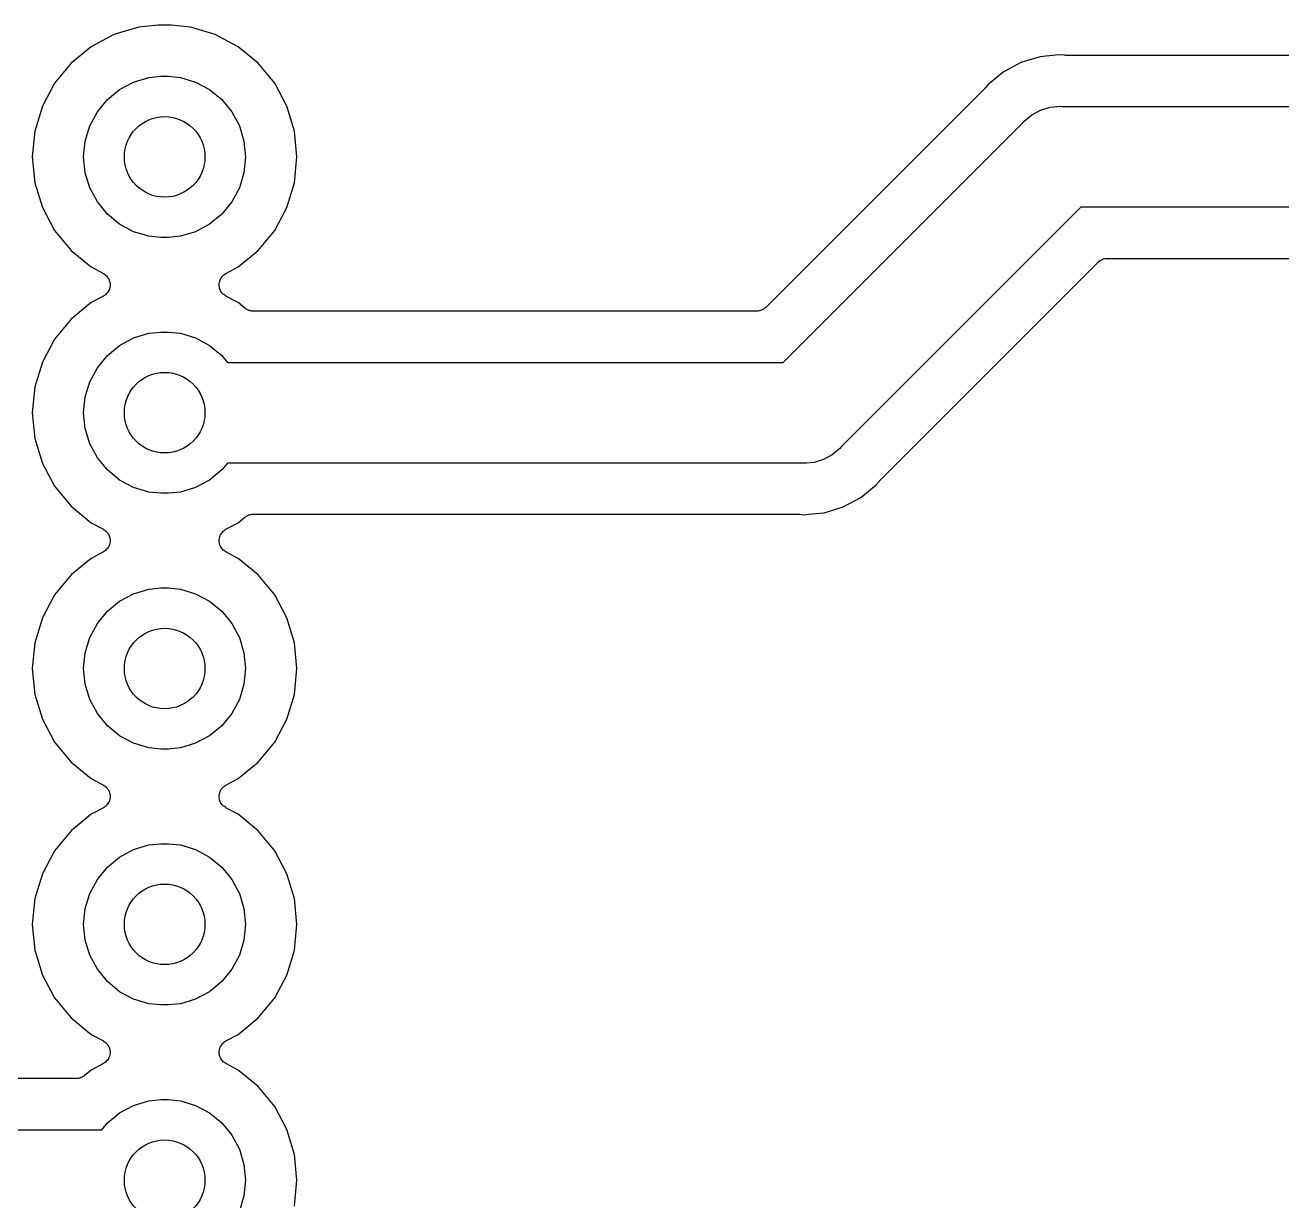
# Model space of a CAD drawing. Extents: x 102 to 177, y -151 to -48.
# Drawn here: x 152.28 to 164.76, y -90.38 to -78.7 of the extents above; entities that cross this region are included whole.
import ezdxf

# ---------------------------------------------------------------- set-up
doc = ezdxf.new("R2010")
doc.units = 0
doc.layers.add('BLACK', color=7, linetype='CONTINUOUS')

msp = doc.modelspace()

# ---------------------------------------------------------------- linework, layer by layer
at = {"layer": 'BLACK', "linetype": 'CONTINUOUS'}
for p, q in [((153.414, -78.7209), (153.167, -78.7957)), ((153.606, -78.702), (153.414, -78.7209)), ((153.734, -78.702), (153.606, -78.702)), ((153.926, -78.7209), (153.734, -78.702)), ((154.173, -78.7957), (153.926, -78.7209)), ((153.167, -78.7957), (152.94, -78.9172)), ((154.4, -78.9172), (154.173, -78.7957)), ((152.94, -78.9172), (152.741, -79.0806)), ((154.599, -79.0806), (154.4, -78.9172)), ((152.741, -79.0806), (152.577, -79.2798)), ((154.763, -79.2798), (154.599, -79.0806)), ((162.172, -79.0742), (161.997, -79.1678)), ((162.362, -79.0166), (162.172, -79.0742)), ((162.517, -79.0014), (162.362, -79.0166)), ((162.56, -78.9971), (162.517, -79.0014)), ((162.517, -79.0014), (162.517, -79.0014)), ((162.603, -79.0014), (162.56, -78.9971)), ((162.609, -79.0014), (162.603, -79.0014)), ((162.614, -79.002), (162.609, -79.0014)), ((162.616, -79.002), (162.614, -79.002)), ((168.031, -79.002), (162.616, -79.002)), ((153.362, -79.2673), (153.513, -79.2216)), ((153.513, -79.2216), (153.631, -79.21)), ((153.631, -79.21), (153.709, -79.21)), ((153.709, -79.21), (153.827, -79.2216)), ((153.827, -79.2216), (153.978, -79.2673)), ((161.997, -79.1678), (161.844, -79.2938)), ((152.577, -79.2798), (152.456, -79.507)), ((153.102, -79.4416), (153.223, -79.3416)), ((153.223, -79.3416), (153.362, -79.2673)), ((153.978, -79.2673), (154.117, -79.3416)), ((154.117, -79.3416), (154.238, -79.4416)), ((154.884, -79.507), (154.763, -79.2798)), ((161.808, -79.3367), (159.64, -81.5048)), ((161.811, -79.3325), (161.808, -79.3367)), ((161.815, -79.3288), (161.811, -79.3325)), ((161.816, -79.3274), (161.815, -79.3288)), ((161.844, -79.2938), (161.816, -79.3274)), ((153.002, -79.5634), (153.102, -79.4416)), ((154.238, -79.4416), (154.338, -79.5634)), ((152.456, -79.507), (152.381, -79.7536)), ((152.927, -79.7024), (153.002, -79.5634)), ((154.338, -79.5634), (154.413, -79.7024)), ((154.959, -79.7536), (154.884, -79.507)), ((162.205, -79.6547), (162.281, -79.5923)), ((162.281, -79.5923), (162.368, -79.5458)), ((162.368, -79.5458), (162.462, -79.5172)), ((162.462, -79.5172), (162.535, -79.51)), ((162.535, -79.51), (162.56, -79.5076)), ((162.535, -79.51), (162.535, -79.51)), ((162.56, -79.5076), (162.585, -79.51)), ((162.585, -79.51), (168.285, -79.51)), ((152.882, -79.8532), (152.927, -79.7024)), ((154.413, -79.7024), (154.458, -79.8532)), ((159.813, -82.05), (162.189, -79.6738)), ((162.189, -79.6738), (162.205, -79.6547)), ((152.381, -79.7536), (152.356, -80.01)), ((152.866, -80.01), (152.882, -79.8532)), ((154.458, -79.8532), (154.474, -80.01)), ((154.984, -80.01), (154.959, -79.7536)), ((152.356, -80.01), (152.381, -80.2664)), ((152.882, -80.1668), (152.866, -80.01)), ((154.474, -80.01), (154.458, -80.1668)), ((154.959, -80.2664), (154.984, -80.01)), ((152.927, -80.3176), (152.882, -80.1668)), ((154.458, -80.1668), (154.413, -80.3176)), ((152.381, -80.2664), (152.456, -80.513)), ((153.002, -80.4566), (152.927, -80.3176)), ((154.413, -80.3176), (154.338, -80.4566)), ((154.884, -80.513), (154.959, -80.2664)), ((153.102, -80.5784), (153.002, -80.4566)), ((154.338, -80.4566), (154.238, -80.5784)), ((152.456, -80.513), (152.577, -80.7402)), ((153.223, -80.6784), (153.102, -80.5784)), ((154.238, -80.5784), (154.117, -80.6784)), ((154.763, -80.7402), (154.884, -80.513)), ((162.767, -80.51), (160.391, -82.8862)), ((168.285, -80.51), (162.767, -80.51)), ((153.362, -80.7527), (153.223, -80.6784)), ((154.117, -80.6784), (153.978, -80.7527)), ((152.577, -80.7402), (152.741, -80.9394)), ((153.513, -80.7984), (153.362, -80.7527)), ((153.631, -80.81), (153.513, -80.7984)), ((153.709, -80.81), (153.631, -80.81)), ((153.827, -80.7984), (153.709, -80.81)), ((153.978, -80.7527), (153.827, -80.7984)), ((154.599, -80.9394), (154.763, -80.7402)), ((152.741, -80.9394), (152.94, -81.1028)), ((154.4, -81.1028), (154.599, -80.9394)), ((152.94, -81.1028), (153.062, -81.168)), ((154.278, -81.168), (154.4, -81.1028)), ((160.772, -83.2233), (162.94, -81.0552)), ((162.94, -81.0552), (162.941, -81.0549)), ((162.941, -81.0549), (162.942, -81.054)), ((162.941, -81.0549), (162.941, -81.0549)), ((162.941, -81.0549), (162.941, -81.0549)), ((162.942, -81.054), (162.951, -81.0466)), ((162.951, -81.0466), (162.96, -81.0392)), ((162.96, -81.0389), (162.961, -81.0385)), ((162.96, -81.0392), (162.96, -81.0389)), ((162.961, -81.0385), (162.971, -81.0331)), ((162.971, -81.0331), (162.982, -81.0276)), ((162.982, -81.0274), (162.983, -81.0271)), ((162.982, -81.0276), (162.982, -81.0274)), ((162.983, -81.0271), (162.994, -81.0238)), ((162.994, -81.0238), (163.005, -81.0204)), ((163.005, -81.0204), (163.006, -81.0204)), ((163.006, -81.0204), (163.007, -81.0202)), ((163.007, -81.0202), (163.018, -81.0191)), ((163.018, -81.0191), (163.03, -81.018)), ((163.03, -81.018), (168.031, -81.018)), ((153.062, -81.168), (153.063, -81.1686)), ((153.063, -81.1686), (153.063, -81.1686)), ((153.063, -81.1686), (153.063, -81.1686)), ((153.063, -81.1686), (153.063, -81.1688)), ((153.063, -81.1688), (153.073, -81.1757)), ((153.073, -81.1757), (153.083, -81.1825)), ((153.083, -81.1825), (153.083, -81.1827)), ((153.083, -81.1827), (153.084, -81.1829)), ((153.084, -81.1829), (153.092, -81.1916)), ((153.092, -81.1916), (153.101, -81.2002)), ((153.101, -81.2002), (153.101, -81.2004)), ((153.101, -81.2004), (153.101, -81.2006)), ((153.101, -81.2006), (153.108, -81.2107)), ((153.108, -81.2107), (153.114, -81.2209)), ((153.114, -81.2209), (153.114, -81.2212)), ((153.114, -81.2212), (153.115, -81.2214)), ((153.115, -81.2214), (153.119, -81.2325)), ((153.119, -81.2325), (153.124, -81.2439)), ((154.217, -81.2422), (154.222, -81.231)), ((154.222, -81.231), (154.226, -81.2198)), ((154.226, -81.2196), (154.227, -81.2194)), ((154.226, -81.2198), (154.226, -81.2196)), ((154.227, -81.2194), (154.233, -81.2093)), ((154.233, -81.2093), (154.24, -81.1993)), ((154.24, -81.1988), (154.249, -81.1902)), ((154.24, -81.1991), (154.24, -81.1988)), ((154.24, -81.1993), (154.24, -81.1991)), ((154.249, -81.1902), (154.258, -81.1818)), ((154.258, -81.1814), (154.268, -81.1746)), ((154.258, -81.1816), (154.258, -81.1814)), ((154.258, -81.1818), (154.258, -81.1816)), ((154.268, -81.1746), (154.278, -81.168)), ((153.107, -81.3508), (153.1, -81.3607)), ((153.113, -81.3406), (153.107, -81.3508)), ((153.114, -81.3404), (153.113, -81.3406)), ((153.118, -81.329), (153.114, -81.3402)), ((153.114, -81.3402), (153.114, -81.3404)), ((153.123, -81.3178), (153.118, -81.329)), ((153.126, -81.3053), (153.123, -81.3173)), ((153.123, -81.3173), (153.123, -81.3175)), ((153.123, -81.3175), (153.123, -81.3178)), ((153.124, -81.2439), (153.124, -81.2442)), ((153.124, -81.2442), (153.124, -81.2444)), ((153.124, -81.2444), (153.126, -81.2563)), ((153.126, -81.2563), (153.128, -81.2682)), ((153.128, -81.2936), (153.126, -81.3053)), ((153.128, -81.2682), (153.128, -81.2685)), ((153.128, -81.2685), (153.128, -81.2688)), ((153.128, -81.2688), (153.128, -81.281)), ((153.128, -81.281), (153.128, -81.293)), ((153.128, -81.293), (153.128, -81.2933)), ((153.128, -81.2933), (153.128, -81.2936)), ((154.212, -81.2664), (154.214, -81.2546)), ((154.212, -81.2667), (154.212, -81.2664)), ((154.212, -81.267), (154.212, -81.2667)), ((154.212, -81.2792), (154.212, -81.267)), ((154.212, -81.2912), (154.212, -81.2792)), ((154.212, -81.2915), (154.212, -81.2912)), ((154.212, -81.2918), (154.212, -81.2915)), ((154.214, -81.3037), (154.212, -81.2918)), ((154.214, -81.2546), (154.217, -81.2427)), ((154.216, -81.3156), (154.214, -81.3037)), ((154.216, -81.3159), (154.216, -81.3156)), ((154.216, -81.3161), (154.216, -81.3159)), ((154.221, -81.3274), (154.216, -81.3161)), ((154.217, -81.2425), (154.217, -81.2422)), ((154.217, -81.2427), (154.217, -81.2425)), ((154.225, -81.3386), (154.221, -81.3274)), ((154.226, -81.3388), (154.225, -81.3386)), ((154.226, -81.3391), (154.226, -81.3388)), ((154.232, -81.3492), (154.226, -81.3391)), ((154.239, -81.3594), (154.232, -81.3492)), ((154.239, -81.3596), (154.239, -81.3594)), ((154.239, -81.3598), (154.239, -81.3596)), ((154.248, -81.3684), (154.239, -81.3598)), ((152.94, -81.4572), (152.741, -81.6206)), ((153.062, -81.392), (152.94, -81.4572)), ((153.072, -81.3853), (153.062, -81.392)), ((153.082, -81.3786), (153.072, -81.3853)), ((153.091, -81.3698), (153.082, -81.3782)), ((153.082, -81.3782), (153.082, -81.3784)), ((153.082, -81.3784), (153.082, -81.3786)), ((153.1, -81.3612), (153.091, -81.3698)), ((153.1, -81.3607), (153.1, -81.3609)), ((153.1, -81.3609), (153.1, -81.3612)), ((154.256, -81.3771), (154.248, -81.3684)), ((154.257, -81.3773), (154.256, -81.3771)), ((154.257, -81.3775), (154.257, -81.3773)), ((154.267, -81.3843), (154.257, -81.3775)), ((154.277, -81.3912), (154.267, -81.3843)), ((154.277, -81.3914), (154.277, -81.3912)), ((154.278, -81.392), (154.277, -81.3914)), ((154.277, -81.3914), (154.277, -81.3914)), ((154.277, -81.3914), (154.277, -81.3914)), ((154.4, -81.4572), (154.278, -81.392)), ((154.468, -81.5132), (154.4, -81.4572)), ((154.473, -81.5162), (154.468, -81.5132)), ((154.477, -81.5198), (154.473, -81.5162)), ((154.483, -81.5231), (154.477, -81.5198)), ((154.489, -81.527), (154.483, -81.5231)), ((154.494, -81.5291), (154.489, -81.527)), ((154.499, -81.5317), (154.494, -81.5291)), ((154.506, -81.5338), (154.499, -81.5317)), ((154.512, -81.5365), (154.506, -81.5338)), ((154.517, -81.5376), (154.512, -81.5365)), ((154.523, -81.5392), (154.517, -81.5376)), ((154.529, -81.54), (154.523, -81.5392)), ((154.536, -81.5414), (154.529, -81.54)), ((154.542, -81.5414), (154.536, -81.5414)), ((154.547, -81.542), (154.542, -81.5414)), ((154.549, -81.542), (154.547, -81.542)), ((159.55, -81.542), (154.549, -81.542)), ((159.562, -81.5409), (159.55, -81.542)), ((159.573, -81.5398), (159.562, -81.5409)), ((159.574, -81.5396), (159.573, -81.5398)), ((159.575, -81.5396), (159.574, -81.5396)), ((159.586, -81.5362), (159.575, -81.5396)), ((159.597, -81.5329), (159.586, -81.5362)), ((159.598, -81.5326), (159.597, -81.5329)), ((159.609, -81.5269), (159.598, -81.5324)), ((159.598, -81.5324), (159.598, -81.5326)), ((159.619, -81.5215), (159.609, -81.5269)), ((159.62, -81.5211), (159.619, -81.5215)), ((159.629, -81.5134), (159.62, -81.5208)), ((159.62, -81.5208), (159.62, -81.5211)), ((159.638, -81.506), (159.629, -81.5134)), ((159.639, -81.5051), (159.638, -81.506)), ((159.64, -81.5048), (159.639, -81.5051)), ((159.639, -81.5051), (159.639, -81.5051)), ((159.639, -81.5051), (159.639, -81.5051)), ((152.741, -81.6206), (152.577, -81.8198)), ((152.577, -81.8198), (152.456, -82.047)), ((153.223, -81.8816), (153.362, -81.8073)), ((153.362, -81.8073), (153.513, -81.7616)), ((153.513, -81.7616), (153.631, -81.75)), ((153.631, -81.75), (153.709, -81.75)), ((153.709, -81.75), (153.827, -81.7616)), ((153.827, -81.7616), (153.978, -81.8073)), ((153.978, -81.8073), (154.117, -81.8816)), ((153.002, -82.1034), (153.102, -81.9816)), ((153.102, -81.9816), (153.223, -81.8816)), ((154.117, -81.8816), (154.238, -81.9816)), ((154.238, -81.9816), (154.295, -82.05)), ((152.456, -82.047), (152.381, -82.2936)), ((152.927, -82.2424), (153.002, -82.1034)), ((154.295, -82.05), (159.813, -82.05)), ((152.381, -82.2936), (152.356, -82.55)), ((152.882, -82.3932), (152.927, -82.2424)), ((152.866, -82.55), (152.882, -82.3932)), ((152.356, -82.55), (152.381, -82.8064)), ((152.882, -82.7068), (152.866, -82.55)), ((152.927, -82.8576), (152.882, -82.7068)), ((152.381, -82.8064), (152.456, -83.053)), ((153.002, -82.9966), (152.927, -82.8576)), ((160.299, -82.9677), (160.212, -83.0142)), ((160.375, -82.9053), (160.299, -82.9677)), ((160.391, -82.8862), (160.375, -82.9053)), ((152.456, -83.053), (152.577, -83.2802)), ((153.102, -83.1184), (153.002, -82.9966)), ((154.295, -83.05), (154.238, -83.1184)), ((159.995, -83.05), (154.295, -83.05)), ((160.02, -83.0524), (159.995, -83.05)), ((160.045, -83.05), (160.02, -83.0524)), ((160.118, -83.0428), (160.045, -83.05)), ((160.212, -83.0142), (160.118, -83.0428)), ((153.223, -83.2184), (153.102, -83.1184)), ((153.362, -83.2927), (153.223, -83.2184)), ((154.117, -83.2184), (153.978, -83.2927)), ((154.238, -83.1184), (154.117, -83.2184)), ((160.764, -83.2326), (160.765, -83.2312)), ((160.765, -83.2312), (160.769, -83.2275)), ((160.769, -83.2275), (160.772, -83.2233)), ((152.577, -83.2802), (152.741, -83.4794)), ((153.513, -83.3384), (153.362, -83.2927)), ((153.631, -83.35), (153.513, -83.3384)), ((153.709, -83.35), (153.631, -83.35)), ((153.827, -83.3384), (153.709, -83.35)), ((153.978, -83.2927), (153.827, -83.3384)), ((160.583, -83.3922), (160.736, -83.2662)), ((160.736, -83.2662), (160.764, -83.2326)), ((152.741, -83.4794), (152.94, -83.6428)), ((160.408, -83.4858), (160.583, -83.3922)), ((154.4, -83.6428), (154.468, -83.5868)), ((154.468, -83.5868), (154.47, -83.5857)), ((154.47, -83.5857), (154.474, -83.5827)), ((154.474, -83.5827), (154.479, -83.5792)), ((154.479, -83.5792), (154.485, -83.576)), ((154.485, -83.576), (154.491, -83.5722)), ((154.491, -83.5722), (154.496, -83.5702)), ((154.496, -83.5702), (154.501, -83.5676)), ((154.501, -83.5676), (154.507, -83.5656)), ((154.507, -83.5656), (154.514, -83.563)), ((154.514, -83.563), (154.519, -83.562)), ((154.519, -83.562), (154.524, -83.5604)), ((154.524, -83.5604), (154.531, -83.5597)), ((154.531, -83.5597), (154.538, -83.5585)), ((154.538, -83.5585), (154.544, -83.5585)), ((154.544, -83.5585), (154.549, -83.558)), ((154.549, -83.558), (159.964, -83.558)), ((159.964, -83.558), (159.966, -83.558)), ((159.966, -83.558), (159.971, -83.5586)), ((159.971, -83.5586), (159.977, -83.5586)), ((159.977, -83.5586), (160.02, -83.5629)), ((160.02, -83.5629), (160.063, -83.5586)), ((160.063, -83.5586), (160.218, -83.5434)), ((160.063, -83.5586), (160.063, -83.5586)), ((160.218, -83.5434), (160.408, -83.4858)), ((152.94, -83.6428), (153.062, -83.708)), ((153.062, -83.708), (153.063, -83.7086)), ((153.063, -83.7086), (153.063, -83.7086)), ((153.063, -83.7086), (153.063, -83.7086)), ((153.063, -83.7086), (153.063, -83.7088)), ((153.063, -83.7088), (153.073, -83.7157)), ((153.073, -83.7157), (153.083, -83.7225)), ((153.083, -83.7225), (153.083, -83.7227)), ((153.083, -83.7227), (153.084, -83.7229)), ((153.084, -83.7229), (153.092, -83.7316)), ((154.24, -83.7388), (154.249, -83.7302)), ((154.249, -83.7302), (154.258, -83.7218)), ((154.258, -83.7214), (154.268, -83.7146)), ((154.258, -83.7216), (154.258, -83.7214)), ((154.258, -83.7218), (154.258, -83.7216)), ((154.268, -83.7146), (154.278, -83.708)), ((154.278, -83.708), (154.4, -83.6428)), ((153.092, -83.7316), (153.101, -83.7402)), ((153.101, -83.7402), (153.101, -83.7404)), ((153.101, -83.7404), (153.101, -83.7406)), ((153.101, -83.7406), (153.108, -83.7507)), ((153.108, -83.7507), (153.114, -83.7609)), ((153.114, -83.7609), (153.114, -83.7612)), ((153.114, -83.7612), (153.115, -83.7614)), ((153.115, -83.7614), (153.119, -83.7725)), ((153.119, -83.7725), (153.124, -83.7839)), ((153.126, -83.8453), (153.123, -83.8573)), ((153.124, -83.7839), (153.124, -83.7842)), ((153.124, -83.7842), (153.124, -83.7844)), ((153.124, -83.7844), (153.126, -83.7963)), ((153.126, -83.7963), (153.128, -83.8082)), ((153.128, -83.8336), (153.126, -83.8453)), ((153.128, -83.8082), (153.128, -83.8085)), ((153.128, -83.8085), (153.128, -83.8088)), ((153.128, -83.8088), (153.128, -83.821)), ((153.128, -83.821), (153.128, -83.833)), ((153.128, -83.833), (153.128, -83.8333)), ((153.128, -83.8333), (153.128, -83.8336)), ((154.212, -83.8064), (154.214, -83.7946)), ((154.212, -83.8067), (154.212, -83.8064)), ((154.212, -83.807), (154.212, -83.8067)), ((154.212, -83.8192), (154.212, -83.807)), ((154.212, -83.8312), (154.212, -83.8192)), ((154.212, -83.8315), (154.212, -83.8312)), ((154.212, -83.8318), (154.212, -83.8315)), ((154.214, -83.8437), (154.212, -83.8318)), ((154.214, -83.7946), (154.217, -83.7827)), ((154.216, -83.8556), (154.214, -83.8437)), ((154.217, -83.7822), (154.222, -83.771)), ((154.217, -83.7825), (154.217, -83.7822)), ((154.217, -83.7827), (154.217, -83.7825)), ((154.222, -83.771), (154.226, -83.7598)), ((154.226, -83.7596), (154.227, -83.7594)), ((154.226, -83.7598), (154.226, -83.7596)), ((154.227, -83.7594), (154.233, -83.7493)), ((154.233, -83.7493), (154.24, -83.7393)), ((154.24, -83.7391), (154.24, -83.7388)), ((154.24, -83.7393), (154.24, -83.7391)), ((153.062, -83.932), (152.94, -83.9972)), ((153.072, -83.9253), (153.062, -83.932)), ((153.082, -83.9186), (153.072, -83.9253)), ((153.091, -83.9098), (153.082, -83.9182)), ((153.082, -83.9182), (153.082, -83.9184)), ((153.082, -83.9184), (153.082, -83.9186)), ((153.1, -83.9012), (153.091, -83.9098)), ((153.107, -83.8908), (153.1, -83.9007)), ((153.1, -83.9007), (153.1, -83.9009)), ((153.1, -83.9009), (153.1, -83.9012)), ((153.113, -83.8806), (153.107, -83.8908)), ((153.114, -83.8804), (153.113, -83.8806)), ((153.118, -83.869), (153.114, -83.8802)), ((153.114, -83.8802), (153.114, -83.8804)), ((153.123, -83.8578), (153.118, -83.869)), ((153.123, -83.8573), (153.123, -83.8575)), ((153.123, -83.8575), (153.123, -83.8578)), ((154.216, -83.8559), (154.216, -83.8556)), ((154.216, -83.8561), (154.216, -83.8559)), ((154.221, -83.8674), (154.216, -83.8561)), ((154.225, -83.8786), (154.221, -83.8674)), ((154.226, -83.8788), (154.225, -83.8786)), ((154.226, -83.8791), (154.226, -83.8788)), ((154.232, -83.8892), (154.226, -83.8791)), ((154.239, -83.8994), (154.232, -83.8892)), ((154.239, -83.8996), (154.239, -83.8994)), ((154.239, -83.8998), (154.239, -83.8996)), ((154.248, -83.9084), (154.239, -83.8998)), ((154.256, -83.9171), (154.248, -83.9084)), ((154.257, -83.9173), (154.256, -83.9171)), ((154.257, -83.9175), (154.257, -83.9173)), ((154.267, -83.9243), (154.257, -83.9175)), ((154.277, -83.9312), (154.267, -83.9243)), ((154.277, -83.9314), (154.277, -83.9312)), ((154.278, -83.932), (154.277, -83.9314)), ((154.277, -83.9314), (154.277, -83.9314)), ((154.277, -83.9314), (154.277, -83.9314)), ((154.4, -83.9972), (154.278, -83.932)), ((152.94, -83.9972), (152.741, -84.1606)), ((154.599, -84.1606), (154.4, -83.9972)), ((152.741, -84.1606), (152.577, -84.3598)), ((154.763, -84.3598), (154.599, -84.1606)), ((153.223, -84.4216), (153.362, -84.3473)), ((153.362, -84.3473), (153.513, -84.3016)), ((153.513, -84.3016), (153.631, -84.29)), ((153.631, -84.29), (153.709, -84.29)), ((153.709, -84.29), (153.827, -84.3016)), ((153.827, -84.3016), (153.978, -84.3473)), ((153.978, -84.3473), (154.117, -84.4216)), ((152.577, -84.3598), (152.456, -84.587)), ((153.102, -84.5216), (153.223, -84.4216)), ((154.117, -84.4216), (154.238, -84.5216)), ((154.884, -84.587), (154.763, -84.3598)), ((152.456, -84.587), (152.381, -84.8336)), ((153.002, -84.6434), (153.102, -84.5216)), ((154.238, -84.5216), (154.338, -84.6434)), ((154.959, -84.8336), (154.884, -84.587)), ((152.927, -84.7824), (153.002, -84.6434)), ((154.338, -84.6434), (154.413, -84.7824)), ((152.381, -84.8336), (152.356, -85.09)), ((152.882, -84.9332), (152.927, -84.7824)), ((154.413, -84.7824), (154.458, -84.9332)), ((154.984, -85.09), (154.959, -84.8336)), ((152.866, -85.09), (152.882, -84.9332)), ((154.458, -84.9332), (154.474, -85.09)), ((152.356, -85.09), (152.381, -85.3464)), ((152.882, -85.2468), (152.866, -85.09)), ((154.474, -85.09), (154.458, -85.2468)), ((154.959, -85.3464), (154.984, -85.09)), ((152.381, -85.3464), (152.456, -85.593)), ((152.927, -85.3976), (152.882, -85.2468)), ((154.458, -85.2468), (154.413, -85.3976)), ((154.884, -85.593), (154.959, -85.3464)), ((153.002, -85.5366), (152.927, -85.3976)), ((154.413, -85.3976), (154.338, -85.5366)), ((152.456, -85.593), (152.577, -85.8202)), ((153.102, -85.6584), (153.002, -85.5366)), ((154.338, -85.5366), (154.238, -85.6584)), ((154.763, -85.8202), (154.884, -85.593)), ((153.223, -85.7584), (153.102, -85.6584)), ((154.238, -85.6584), (154.117, -85.7584)), ((152.577, -85.8202), (152.741, -86.0194)), ((153.362, -85.8327), (153.223, -85.7584)), ((153.513, -85.8784), (153.362, -85.8327)), ((153.978, -85.8327), (153.827, -85.8784)), ((154.117, -85.7584), (153.978, -85.8327)), ((154.599, -86.0194), (154.763, -85.8202)), ((153.631, -85.89), (153.513, -85.8784)), ((153.709, -85.89), (153.631, -85.89)), ((153.827, -85.8784), (153.709, -85.89)), ((152.741, -86.0194), (152.94, -86.1828)), ((154.4, -86.1828), (154.599, -86.0194)), ((152.94, -86.1828), (153.062, -86.248)), ((154.278, -86.248), (154.4, -86.1828)), ((153.062, -86.248), (153.063, -86.2486)), ((153.063, -86.2486), (153.063, -86.2486)), ((153.063, -86.2486), (153.063, -86.2486)), ((153.063, -86.2486), (153.063, -86.2488)), ((153.063, -86.2488), (153.073, -86.2557)), ((153.073, -86.2557), (153.083, -86.2625)), ((153.083, -86.2625), (153.083, -86.2627)), ((153.083, -86.2627), (153.084, -86.2629)), ((153.084, -86.2629), (153.092, -86.2716)), ((153.092, -86.2716), (153.101, -86.2802)), ((153.101, -86.2802), (153.101, -86.2804)), ((153.101, -86.2804), (153.101, -86.2806)), ((153.101, -86.2806), (153.108, -86.2907)), ((153.108, -86.2907), (153.114, -86.3009)), ((153.114, -86.3009), (153.114, -86.3012)), ((153.114, -86.3012), (153.115, -86.3014)), ((153.115, -86.3014), (153.119, -86.3125)), ((153.119, -86.3125), (153.124, -86.3239)), ((153.124, -86.3239), (153.124, -86.3242)), ((153.124, -86.3242), (153.124, -86.3244)), ((153.124, -86.3244), (153.126, -86.3363)), ((153.126, -86.3363), (153.128, -86.3482)), ((153.128, -86.3482), (153.128, -86.3485)), ((153.128, -86.3485), (153.128, -86.3488)), ((153.128, -86.3488), (153.128, -86.361)), ((154.212, -86.3464), (154.214, -86.3346)), ((154.212, -86.3467), (154.212, -86.3464)), ((154.212, -86.347), (154.212, -86.3467)), ((154.212, -86.3592), (154.212, -86.347)), ((154.214, -86.3346), (154.217, -86.3227)), ((154.217, -86.3222), (154.222, -86.311)), ((154.217, -86.3225), (154.217, -86.3222)), ((154.217, -86.3227), (154.217, -86.3225)), ((154.222, -86.311), (154.226, -86.2998)), ((154.226, -86.2996), (154.227, -86.2994)), ((154.226, -86.2998), (154.226, -86.2996)), ((154.227, -86.2994), (154.233, -86.2893)), ((154.233, -86.2893), (154.24, -86.2793)), ((154.24, -86.2788), (154.249, -86.2702)), ((154.24, -86.2791), (154.24, -86.2788)), ((154.24, -86.2793), (154.24, -86.2791)), ((154.249, -86.2702), (154.258, -86.2618)), ((154.258, -86.2614), (154.268, -86.2546)), ((154.258, -86.2616), (154.258, -86.2614)), ((154.258, -86.2618), (154.258, -86.2616)), ((154.268, -86.2546), (154.278, -86.248)), ((153.062, -86.472), (152.94, -86.5372)), ((153.072, -86.4653), (153.062, -86.472)), ((153.082, -86.4586), (153.072, -86.4653)), ((153.091, -86.4498), (153.082, -86.4582)), ((153.082, -86.4582), (153.082, -86.4584)), ((153.082, -86.4584), (153.082, -86.4586)), ((153.1, -86.4412), (153.091, -86.4498)), ((153.107, -86.4308), (153.1, -86.4407)), ((153.1, -86.4407), (153.1, -86.4409)), ((153.1, -86.4409), (153.1, -86.4412)), ((153.113, -86.4206), (153.107, -86.4308)), ((153.114, -86.4204), (153.113, -86.4206)), ((153.118, -86.409), (153.114, -86.4202)), ((153.114, -86.4202), (153.114, -86.4204)), ((153.123, -86.3978), (153.118, -86.409)), ((153.126, -86.3853), (153.123, -86.3973)), ((153.123, -86.3973), (153.123, -86.3975)), ((153.123, -86.3975), (153.123, -86.3978)), ((153.128, -86.3736), (153.126, -86.3853)), ((153.128, -86.361), (153.128, -86.373)), ((153.128, -86.373), (153.128, -86.3733)), ((153.128, -86.3733), (153.128, -86.3736)), ((154.212, -86.3712), (154.212, -86.3592)), ((154.212, -86.3715), (154.212, -86.3712)), ((154.212, -86.3718), (154.212, -86.3715)), ((154.214, -86.3837), (154.212, -86.3718)), ((154.216, -86.3956), (154.214, -86.3837)), ((154.216, -86.3959), (154.216, -86.3956)), ((154.216, -86.3961), (154.216, -86.3959)), ((154.221, -86.4074), (154.216, -86.3961)), ((154.225, -86.4186), (154.221, -86.4074)), ((154.226, -86.4188), (154.225, -86.4186)), ((154.226, -86.4191), (154.226, -86.4188)), ((154.232, -86.4292), (154.226, -86.4191)), ((154.239, -86.4394), (154.232, -86.4292)), ((154.239, -86.4396), (154.239, -86.4394)), ((154.239, -86.4398), (154.239, -86.4396)), ((154.248, -86.4484), (154.239, -86.4398)), ((154.256, -86.4571), (154.248, -86.4484)), ((154.257, -86.4573), (154.256, -86.4571)), ((154.257, -86.4575), (154.257, -86.4573)), ((154.267, -86.4643), (154.257, -86.4575)), ((154.277, -86.4712), (154.267, -86.4643)), ((154.277, -86.4714), (154.277, -86.4712)), ((154.278, -86.472), (154.277, -86.4714)), ((154.277, -86.4714), (154.277, -86.4714)), ((154.277, -86.4714), (154.277, -86.4714)), ((154.4, -86.5372), (154.278, -86.472)), ((152.94, -86.5372), (152.741, -86.7006)), ((154.599, -86.7006), (154.4, -86.5372)), ((152.741, -86.7006), (152.577, -86.8998)), ((154.763, -86.8998), (154.599, -86.7006)), ((153.362, -86.8873), (153.513, -86.8416)), ((153.513, -86.8416), (153.631, -86.83)), ((153.631, -86.83), (153.709, -86.83)), ((153.709, -86.83), (153.827, -86.8416)), ((153.827, -86.8416), (153.978, -86.8873)), ((152.577, -86.8998), (152.456, -87.127)), ((153.102, -87.0616), (153.223, -86.9616)), ((153.223, -86.9616), (153.362, -86.8873)), ((153.978, -86.8873), (154.117, -86.9616)), ((154.117, -86.9616), (154.238, -87.0616)), ((154.884, -87.127), (154.763, -86.8998)), ((153.002, -87.1834), (153.102, -87.0616)), ((154.238, -87.0616), (154.338, -87.1834)), ((152.456, -87.127), (152.381, -87.3736)), ((152.927, -87.3224), (153.002, -87.1834)), ((154.338, -87.1834), (154.413, -87.3224)), ((154.959, -87.3736), (154.884, -87.127)), ((152.882, -87.4732), (152.927, -87.3224)), ((154.413, -87.3224), (154.458, -87.4732)), ((152.381, -87.3736), (152.356, -87.63)), ((152.866, -87.63), (152.882, -87.4732)), ((154.458, -87.4732), (154.474, -87.63)), ((154.984, -87.63), (154.959, -87.3736)), ((152.356, -87.63), (152.381, -87.8864)), ((152.882, -87.7868), (152.866, -87.63)), ((154.474, -87.63), (154.458, -87.7868)), ((154.959, -87.8864), (154.984, -87.63)), ((152.927, -87.9376), (152.882, -87.7868)), ((154.458, -87.7868), (154.413, -87.9376)), ((152.381, -87.8864), (152.456, -88.133)), ((153.002, -88.0766), (152.927, -87.9376)), ((154.413, -87.9376), (154.338, -88.0766)), ((154.884, -88.133), (154.942, -87.9422)), ((154.942, -87.9421), (154.959, -87.8864)), ((154.942, -87.9422), (154.942, -87.9421)), ((153.102, -88.1984), (153.002, -88.0766)), ((154.338, -88.0766), (154.238, -88.1984)), ((152.456, -88.133), (152.577, -88.3602)), ((153.223, -88.2984), (153.102, -88.1984)), ((154.238, -88.1984), (154.117, -88.2984)), ((154.763, -88.3602), (154.884, -88.133)), ((153.362, -88.3727), (153.223, -88.2984)), ((154.117, -88.2984), (153.978, -88.3727)), ((152.577, -88.3602), (152.741, -88.5594)), ((153.513, -88.4184), (153.362, -88.3727)), ((153.631, -88.43), (153.513, -88.4184)), ((153.709, -88.43), (153.631, -88.43)), ((153.827, -88.4184), (153.709, -88.43)), ((153.978, -88.3727), (153.827, -88.4184)), ((154.599, -88.5594), (154.763, -88.3602)), ((152.741, -88.5594), (152.94, -88.7228)), ((154.4, -88.7228), (154.599, -88.5594)), ((152.94, -88.7228), (153.062, -88.788)), ((153.062, -88.788), (153.063, -88.7886)), ((153.063, -88.7886), (153.063, -88.7886)), ((153.063, -88.7886), (153.063, -88.7886)), ((153.063, -88.7886), (153.063, -88.7888)), ((153.063, -88.7888), (153.073, -88.7957)), ((153.073, -88.7957), (153.083, -88.8025)), ((153.083, -88.8025), (153.083, -88.8027)), ((153.083, -88.8027), (153.084, -88.8029)), ((153.084, -88.8029), (153.092, -88.8116)), ((153.092, -88.8116), (153.101, -88.8202)), ((153.101, -88.8202), (153.101, -88.8204)), ((153.101, -88.8204), (153.101, -88.8206)), ((153.101, -88.8206), (153.108, -88.8307)), ((153.108, -88.8307), (153.114, -88.8409)), ((153.114, -88.8409), (153.114, -88.8412)), ((153.114, -88.8412), (153.115, -88.8414)), ((153.115, -88.8414), (153.119, -88.8525)), ((154.222, -88.851), (154.226, -88.8398)), ((154.226, -88.8396), (154.227, -88.8394)), ((154.226, -88.8398), (154.226, -88.8396)), ((154.227, -88.8394), (154.233, -88.8293)), ((154.233, -88.8293), (154.24, -88.8193)), ((154.24, -88.8188), (154.249, -88.8102)), ((154.24, -88.8191), (154.24, -88.8188)), ((154.24, -88.8193), (154.24, -88.8191)), ((154.249, -88.8102), (154.258, -88.8018)), ((154.258, -88.8014), (154.268, -88.7946)), ((154.258, -88.8016), (154.258, -88.8014)), ((154.258, -88.8018), (154.258, -88.8016)), ((154.268, -88.7946), (154.278, -88.788)), ((154.278, -88.788), (154.4, -88.7228)), ((153.107, -88.9707), (153.1, -88.9807)), ((153.113, -88.9606), (153.107, -88.9707)), ((153.114, -88.9604), (153.113, -88.9606)), ((153.118, -88.949), (153.114, -88.9602)), ((153.114, -88.9602), (153.114, -88.9604)), ((153.123, -88.9378), (153.118, -88.949)), ((153.119, -88.8525), (153.124, -88.8639)), ((153.126, -88.9253), (153.123, -88.9373)), ((153.123, -88.9373), (153.123, -88.9376)), ((153.123, -88.9376), (153.123, -88.9378)), ((153.124, -88.8639), (153.124, -88.8642)), ((153.124, -88.8642), (153.124, -88.8644)), ((153.124, -88.8644), (153.126, -88.8763)), ((153.126, -88.8763), (153.128, -88.8882)), ((153.128, -88.9136), (153.126, -88.9253)), ((153.128, -88.8882), (153.128, -88.8885)), ((153.128, -88.8885), (153.128, -88.8888)), ((153.128, -88.8888), (153.128, -88.901)), ((153.128, -88.901), (153.128, -88.913)), ((153.128, -88.913), (153.128, -88.9133)), ((153.128, -88.9133), (153.128, -88.9136)), ((154.212, -88.8864), (154.214, -88.8746)), ((154.212, -88.8867), (154.212, -88.8864)), ((154.212, -88.887), (154.212, -88.8867)), ((154.212, -88.8992), (154.212, -88.887)), ((154.212, -88.9112), (154.212, -88.8992)), ((154.212, -88.9115), (154.212, -88.9112)), ((154.212, -88.9118), (154.212, -88.9115)), ((154.214, -88.9237), (154.212, -88.9118)), ((154.214, -88.8746), (154.217, -88.8627)), ((154.216, -88.9356), (154.214, -88.9237)), ((154.216, -88.9359), (154.216, -88.9356)), ((154.216, -88.9361), (154.216, -88.9359)), ((154.221, -88.9473), (154.216, -88.9361)), ((154.217, -88.8622), (154.222, -88.851)), ((154.217, -88.8625), (154.217, -88.8622)), ((154.217, -88.8627), (154.217, -88.8625)), ((154.225, -88.9586), (154.221, -88.9473)), ((154.226, -88.9588), (154.225, -88.9586)), ((154.226, -88.9591), (154.226, -88.9588)), ((154.232, -88.9692), (154.226, -88.9591)), ((154.239, -88.9794), (154.232, -88.9692)), ((152.94, -89.0772), (152.872, -89.1332)), ((153.062, -89.012), (152.94, -89.0772)), ((153.072, -89.0053), (153.062, -89.012)), ((153.082, -88.9986), (153.072, -89.0053)), ((153.091, -88.9898), (153.082, -88.9982)), ((153.082, -88.9982), (153.082, -88.9984)), ((153.082, -88.9984), (153.082, -88.9986)), ((153.1, -88.9812), (153.091, -88.9898)), ((153.1, -88.9807), (153.1, -88.9809)), ((153.1, -88.9809), (153.1, -88.9812)), ((154.239, -88.9796), (154.239, -88.9794)), ((154.239, -88.9798), (154.239, -88.9796)), ((154.248, -88.9884), (154.239, -88.9798)), ((154.256, -88.9971), (154.248, -88.9884)), ((154.257, -88.9973), (154.256, -88.9971)), ((154.257, -88.9975), (154.257, -88.9973)), ((154.267, -89.0043), (154.257, -88.9975)), ((154.277, -89.0112), (154.267, -89.0043)), ((154.277, -89.0114), (154.277, -89.0112)), ((154.278, -89.012), (154.277, -89.0114)), ((154.277, -89.0114), (154.277, -89.0114)), ((154.277, -89.0114), (154.277, -89.0114)), ((154.4, -89.0772), (154.278, -89.012)), ((154.599, -89.2406), (154.4, -89.0772)), ((152.791, -89.162), (138, -89.162)), ((152.796, -89.1615), (152.791, -89.162)), ((152.802, -89.1615), (152.796, -89.1615)), ((152.809, -89.1603), (152.802, -89.1615)), ((152.816, -89.1596), (152.809, -89.1603)), ((152.821, -89.158), (152.816, -89.1596)), ((152.826, -89.157), (152.821, -89.158)), ((152.833, -89.1544), (152.826, -89.157)), ((152.839, -89.1524), (152.833, -89.1544)), ((152.844, -89.1498), (152.839, -89.1524)), ((152.849, -89.1478), (152.844, -89.1498)), ((152.855, -89.144), (152.849, -89.1478)), ((152.861, -89.1408), (152.855, -89.144)), ((152.866, -89.1373), (152.861, -89.1408)), ((152.87, -89.1343), (152.866, -89.1373)), ((152.872, -89.1332), (152.87, -89.1343)), ((154.763, -89.4398), (154.599, -89.2406)), ((153.223, -89.5016), (153.362, -89.4273)), ((153.362, -89.4273), (153.513, -89.3816)), ((153.513, -89.3816), (153.631, -89.37)), ((153.631, -89.37), (153.709, -89.37)), ((153.709, -89.37), (153.827, -89.3816)), ((153.827, -89.3816), (153.978, -89.4273)), ((153.978, -89.4273), (154.117, -89.5016)), ((154.884, -89.667), (154.763, -89.4398)), ((153.102, -89.6016), (153.223, -89.5016)), ((154.117, -89.5016), (154.238, -89.6016)), ((114.645, -89.67), (153.045, -89.67)), ((153.045, -89.67), (153.102, -89.6016)), ((154.238, -89.6016), (154.338, -89.7234)), ((154.959, -89.9136), (154.884, -89.667)), ((154.338, -89.7234), (154.413, -89.8624)), ((154.413, -89.8624), (154.458, -90.0132)), ((154.984, -90.17), (154.959, -89.9136)), ((154.458, -90.0132), (154.474, -90.17)), ((154.474, -90.17), (154.458, -90.3268)), ((154.959, -90.4264), (154.984, -90.17)), ((154.458, -90.3268), (154.413, -90.4776))]:
    msp.add_line(p, q, dxfattribs=at)
at = {"layer": 'BLACK'}
for centre in [(153.67, -80.01), (153.67, -82.55), (153.67, -85.09), (153.67, -87.63), (153.67, -90.17)]:
    msp.add_circle(centre, 0.4, dxfattribs=at)

doc.saveas('drawing.dxf')
